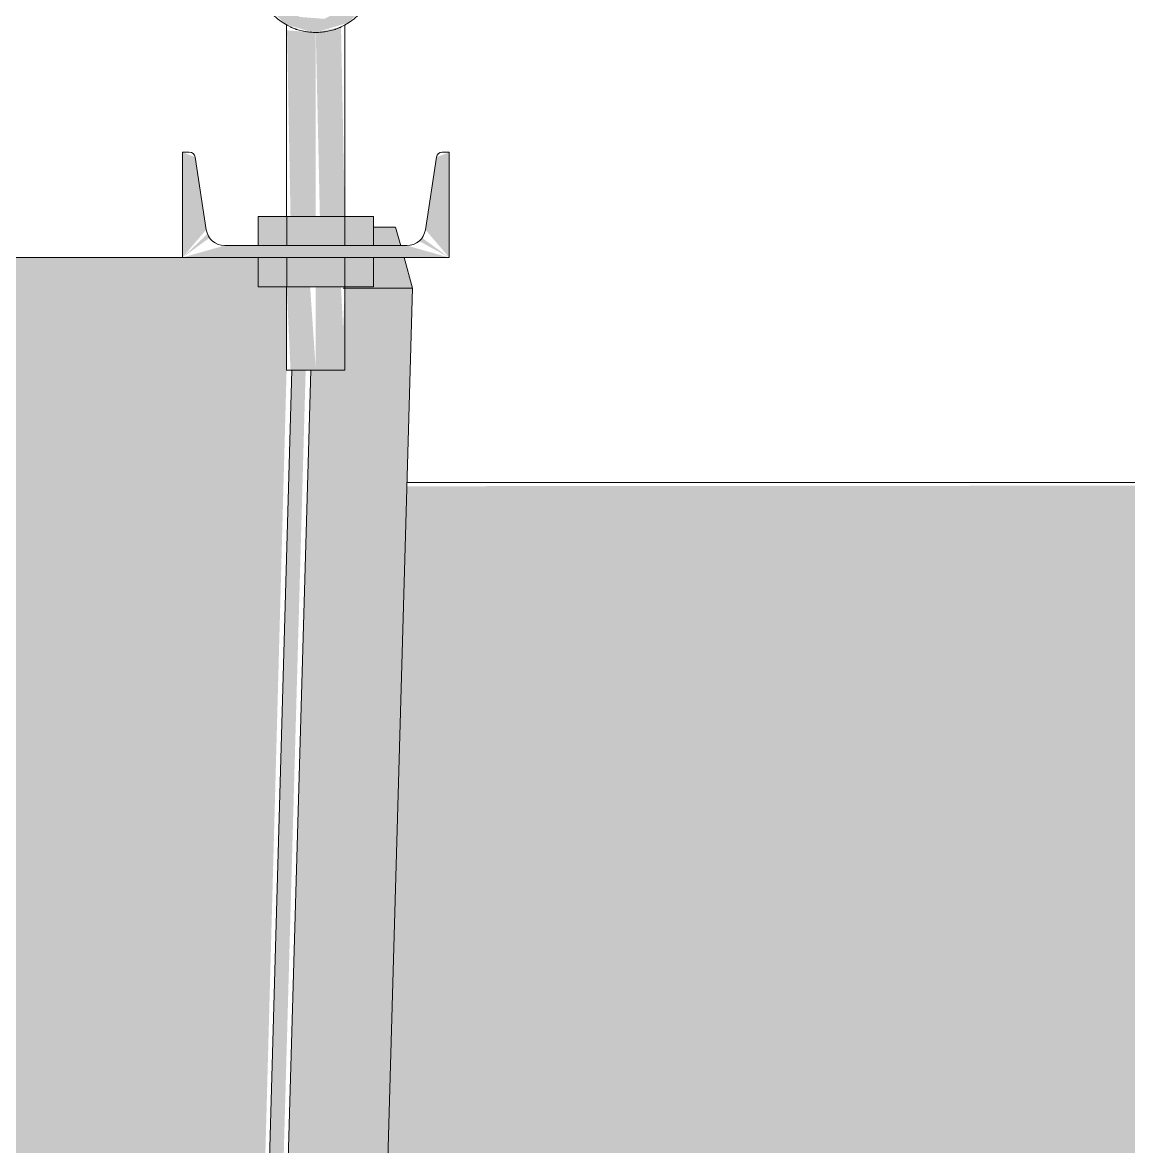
# Model space of a CAD drawing. Header units: inches. Extents: x -54880 to -186, y -132 to 853.
# Drawn here: x -24761.16 to -24744.58, y 268.05 to 284.9 of the extents above; entities that cross this region are included whole.
import ezdxf

# ---------------------------------------------------------------- set-up
doc = ezdxf.new("R2010")
doc.units = ezdxf.units.IN
doc.header["$MEASUREMENT"] = 0
doc.layers.add('M-HVAC-DUCT', color=70, linetype='Continuous', lineweight=9)
doc.layers.add('Q-SPCQ', color=91, linetype='Continuous', lineweight=9)

# ---------------------------------------------------------------- blocks, each defined once
blk = doc.blocks.new('Basketball_Backstop-Performance_Sports_Systems-3103-Ceiling_Hung - 27_-0_ to 27_-11 7_8_-V55-Section 13')
at = {"layer": 'Q-SPCQ'}
for points in [[(-24756.765, 284.75), (-24756.278, 284.898), (-24755.98, 285.203), (-24755.863, 285.687), (-24755.98, 286.109), (-24756.015, 286.089), (-24756.052, 285.465), (-24756.253, 285.144), (-24756.639, 284.954), (-24757.007, 284.983), (-24757.316, 285.184), (-24757.492, 285.514), (-24757.624, 285.931), (-24757.666, 285.615), (-24757.55, 285.203), (-24757.218, 284.871), (-24756.838, 284.76)], [(-24757.198, 281.555), (-24757.198, 281.992), (-24757.631, 281.992), (-24757.631, 281.555)], [(-24756.332, 281.555), (-24756.332, 281.992), (-24757.198, 281.992), (-24757.198, 281.555), (-24756.975, 281.555)], [(-24755.899, 281.555), (-24755.899, 281.992), (-24756.332, 281.992), (-24756.332, 281.555)], [(-24757.198, 280.937), (-24757.198, 281.375), (-24757.631, 281.375), (-24757.631, 280.937)], [(-24756.332, 280.937), (-24756.332, 281.375), (-24757.198, 281.375), (-24757.198, 280.937), (-24756.975, 280.937)], [(-24755.899, 280.937), (-24755.899, 281.375), (-24756.332, 281.375), (-24756.332, 280.937)], [(-24758.98, 152.543), (-24755.313, 280.918), (-24756.329, 280.918), (-24756.387, 279.687), (-24756.842, 279.687), (-24760.474, 152.543)], [(-24760.474, 152.543), (-24756.917, 279.687), (-24757.123, 279.687), (-24760.499, 160.801), (-24760.499, 152.633)]]:
    blk.add_hatch(color=256, dxfattribs=at).paths.add_polyline_path(points, flags=0)
h = blk.add_hatch(color=256, dxfattribs=at)
h.paths.add_polyline_path([(-24756.765, 279.687), (-24756.328, 279.687), (-24756.387, 280.937), (-24756.765, 280.937)], flags=0)
h.paths.add_polyline_path([(-24756.387, 281.992), (-24756.331, 281.992), (-24756.387, 284.833), (-24756.765, 284.75), (-24756.704, 281.992), (-24756.425, 281.992)], flags=0)
h = blk.add_hatch(color=256, dxfattribs=at)
h.paths.add_polyline_path([(-24756.765, 279.687), (-24756.85, 280.937), (-24757.201, 280.937), (-24757.144, 279.687), (-24756.878, 279.687)], flags=0)
h.paths.add_polyline_path([(-24756.765, 281.992), (-24756.765, 284.75), (-24757.196, 284.781), (-24757.144, 281.992), (-24756.827, 281.992)], flags=0)
h = blk.add_hatch(color=256, dxfattribs=at)
h.paths.add_polyline_path([(-24754.765, 281.375), (-24754.765, 282.955), (-24754.957, 282.879), (-24755.122, 281.793)], flags=0)
h.paths.add_polyline_path([(-24754.765, 281.375), (-24755.172, 281.671), (-24755.217, 281.623)], flags=0)
h.paths.add_polyline_path([(-24758.765, 281.375), (-24758.408, 281.793), (-24758.574, 282.879), (-24758.765, 282.955), (-24758.765, 282.709)], flags=0)
h.paths.add_polyline_path([(-24758.765, 281.375), (-24758.359, 281.671), (-24758.391, 281.729)], flags=0)
h.paths.add_polyline_path([(-24754.765, 281.375), (-24755.399, 281.555), (-24758.131, 281.555), (-24758.765, 281.375), (-24756.975, 281.375)], flags=0)
h = blk.add_hatch(color=256, dxfattribs=at)
h.paths.add_polyline_path([(-24755.399, 280.918), (-24755.313, 280.918), (-24755.441, 281.375), (-24755.899, 281.375), (-24755.899, 280.937), (-24755.899, 280.918)], flags=0)
h.paths.add_polyline_path([(-24755.491, 281.555), (-24755.568, 281.832), (-24755.899, 281.832), (-24755.899, 281.555)], flags=0)
h = blk.add_hatch(color=256, dxfattribs=at)
h.paths.add_polyline_path([(-24759.765, 116), (-24759.785, 119.75), (-24763.078, 119.75), (-24763.078, 119.312), (-24762.39, 119.312), (-24762.39, 119.125), (-24763.078, 119.125), (-24763.078, 116), (-24760.623, 116)], flags=0)
h.paths.add_polyline_path([(-24759.765, 120.25), (-24759.831, 128.782), (-24763.078, 128.75), (-24763.078, 120.875), (-24762.39, 120.875), (-24762.39, 120.687), (-24763.078, 120.687), (-24763.078, 120.25), (-24759.787, 120.25)], flags=0)
h.paths.add_polyline_path([(-24759.765, 129.217), (-24759.765, 135.437), (-24763.078, 135.437), (-24763.078, 135), (-24762.39, 135), (-24762.39, 134.812), (-24763.078, 134.812), (-24763.078, 129.205), (-24762.108, 129.231), (-24760.86, 129.242), (-24759.834, 129.218)], flags=0)
h.paths.add_polyline_path([(-24760.255, 129), (-24759.765, 129.125), (-24759.834, 129.186), (-24760.109, 129.065)], flags=0)
h.paths.add_polyline_path([(-24759.765, 128.823), (-24759.832, 128.944), (-24760.076, 128.935), (-24759.832, 128.847)], flags=0)
h.paths.add_polyline_path([(-24762.108, 135.937), (-24759.765, 135.937), (-24759.765, 152.543), (-24760.474, 152.543), (-24760.499, 152.633), (-24760.499, 161.75), (-24763.078, 161.75), (-24762.996, 161.312), (-24762.39, 161.312), (-24762.39, 161.125), (-24763.078, 161.125), (-24763.078, 136.562), (-24762.39, 136.562), (-24762.39, 136.375), (-24763.078, 136.375), (-24763.078, 135.937), (-24762.171, 135.937)], flags=0)
h.paths.add_polyline_path([(-24762.255, 162.25), (-24760.477, 162.25), (-24759.765, 188.934), (-24759.765, 224.783), (-24763.078, 224.75), (-24762.997, 162.875), (-24762.39, 162.875), (-24762.39, 162.687), (-24763.078, 162.687), (-24762.996, 162.25), (-24762.39, 162.25)], flags=0)
h.paths.add_polyline_path([(-24759.765, 225.217), (-24759.765, 281.375), (-24763.078, 281.375), (-24763.039, 225.203), (-24762.108, 225.231), (-24760.86, 225.242), (-24760.255, 225.228)], flags=0)
h.paths.add_polyline_path([(-24760.255, 225), (-24759.765, 225.125), (-24759.765, 225.217), (-24760.109, 225.065)], flags=0)
h.paths.add_polyline_path([(-24759.765, 224.823), (-24759.765, 224.935), (-24759.909, 224.875)], flags=0)
h = blk.add_hatch(color=256, dxfattribs=at)
h.paths.add_polyline_path([(-24759.765, 116), (-24756.453, 116), (-24756.455, 119.788), (-24757.857, 119.752), (-24759.765, 119.75), (-24759.765, 118.602)], flags=0)
h.paths.add_polyline_path([(-24759.765, 120.217), (-24756.91, 120.195), (-24756.453, 120.208), (-24756.461, 128.125), (-24757.14, 128.125), (-24757.14, 128.312), (-24756.453, 128.312), (-24756.461, 128.75), (-24759.765, 128.75), (-24759.765, 120.241)], flags=0)
h.paths.add_polyline_path([(-24759.275, 120), (-24759.765, 120.125), (-24759.744, 120.062)], flags=0)
h.paths.add_polyline_path([(-24759.765, 119.823), (-24759.275, 120), (-24759.765, 119.875)], flags=0)
h.paths.add_polyline_path([(-24758.109, 129.25), (-24756.453, 129.25), (-24756.462, 129.687), (-24757.14, 129.687), (-24757.14, 129.875), (-24756.453, 129.875), (-24756.466, 135.474), (-24757.857, 135.44), (-24759.765, 135.437), (-24759.697, 129.25), (-24758.173, 129.25)], flags=0)
h.paths.add_polyline_path([(-24759.765, 135.904), (-24756.96, 135.886), (-24756.453, 135.895), (-24756.484, 161.785), (-24757.857, 161.752), (-24758.716, 161.77), (-24758.98, 152.543), (-24759.765, 152.543), (-24759.765, 135.929)], flags=0)
h.paths.add_polyline_path([(-24759.275, 135.687), (-24759.765, 135.812), (-24759.765, 135.752), (-24759.663, 135.739)], flags=0)
h.paths.add_polyline_path([(-24759.765, 135.511), (-24759.663, 135.636), (-24759.765, 135.562)], flags=0)
h.paths.add_polyline_path([(-24756.809, 162.187), (-24756.453, 162.208), (-24756.527, 224.125), (-24756.935, 224.125), (-24758.67, 162.242), (-24756.842, 162.19)], flags=0)
h.paths.add_polyline_path([(-24759.765, 187.186), (-24758.692, 224.75), (-24759.765, 224.75), (-24759.765, 188.934)], flags=0)
h.paths.add_polyline_path([(-24756.566, 224.312), (-24756.453, 224.312), (-24756.527, 224.75), (-24756.917, 224.75), (-24756.897, 224.312), (-24756.782, 224.312)], flags=0)
h.paths.add_polyline_path([(-24756.453, 225.25), (-24756.528, 225.687), (-24756.891, 225.687), (-24756.897, 225.25), (-24756.527, 225.25)], flags=0)
h.paths.add_polyline_path([(-24758.908, 225.25), (-24758.678, 225.25), (-24757.203, 279.687), (-24757.203, 280.937), (-24757.631, 280.937), (-24757.631, 281.375), (-24759.765, 281.375), (-24759.765, 225.25), (-24759.199, 225.25)], flags=0)
h.paths.add_polyline_path([(-24756.885, 225.875), (-24756.453, 225.875), (-24756.536, 238.104), (-24756.869, 226.444)], flags=0)
for p, q in [((-24757.203, 284.862), (-24757.203, 281.992)), ((-24757.203, 284.862), (-24757.203, 281.992)), ((-24756.328, 281.992), (-24756.328, 284.862)), ((-24756.328, 281.992), (-24756.328, 284.862)), ((-24758.663, 282.955), (-24758.765, 282.955)), ((-24758.765, 282.955), (-24758.765, 281.375)), ((-24758.408, 281.793), (-24758.574, 282.879)), ((-24754.957, 282.879), (-24755.122, 281.793)), ((-24754.765, 282.955), (-24754.868, 282.955)), ((-24754.765, 281.375), (-24754.765, 282.955)), ((-24757.631, 281.992), (-24757.198, 281.992)), ((-24757.631, 281.992), (-24757.631, 281.555)), ((-24757.198, 281.992), (-24756.332, 281.992)), ((-24757.198, 281.555), (-24757.198, 281.992)), ((-24756.332, 281.992), (-24755.899, 281.992)), ((-24756.332, 281.555), (-24756.332, 281.992)), ((-24755.899, 281.555), (-24755.899, 281.992)), ((-24755.568, 281.832), (-24755.899, 281.832)), ((-24755.49, 281.55), (-24755.568, 281.832)), ((-24755.399, 281.555), (-24758.131, 281.555)), ((-24763.078, 281.375), (-24759.765, 281.375)), ((-24759.765, 281.375), (-24758.759, 281.375)), ((-24758.765, 281.375), (-24754.765, 281.375)), ((-24757.631, 281.375), (-24757.631, 280.937)), ((-24757.198, 280.937), (-24757.198, 281.375)), ((-24756.332, 280.937), (-24756.332, 281.375)), ((-24755.899, 280.937), (-24755.899, 281.375)), ((-24755.313, 280.918), (-24755.441, 281.375)), ((-24758.98, 152.543), (-24755.313, 280.918)), ((-24757.198, 280.937), (-24757.631, 280.937)), ((-24757.203, 280.937), (-24757.203, 279.687)), ((-24756.332, 280.937), (-24757.198, 280.937)), ((-24756.353, 280.918), (-24755.313, 280.918)), ((-24755.899, 280.937), (-24756.332, 280.937)), ((-24756.328, 279.687), (-24756.328, 280.937)), ((-24760.475, 162.328), (-24757.123, 279.687)), ((-24760.474, 152.543), (-24756.842, 279.687)), ((-24756.765, 279.687), (-24757.203, 279.687)), ((-24756.328, 279.687), (-24756.765, 279.687))]:
    blk.add_line(p, q, dxfattribs=at)
for centre, radius, start, end in [((-24756.765, 285.656), 0.906, 180, 0), ((-24758.663, 282.865), 0.09, 8.6582, 90), ((-24754.868, 282.865), 0.09, 90, 171.3418), ((-24758.131, 281.835), 0.28, 188.6582, 270), ((-24755.399, 281.835), 0.28, 270, 351.3418)]:
    blk.add_arc(centre, radius, start, end, dxfattribs=at)
for points, knots in [([(-24757.047, 284.795), (-24757.052, 284.796), (-24757.061, 284.799), (-24757.079, 284.806), (-24757.101, 284.814), (-24757.12, 284.822), (-24757.134, 284.829), (-24757.14, 284.831), (-24757.143, 284.833)], [0.2222222, 0.2222222, 0.2222222, 0.2222222, 0.2361111, 0.25, 0.2777778, 0.3055556, 0.3194444, 0.3333333, 0.3333333, 0.3333333, 0.3333333]), ([(-24756.387, 284.833), (-24756.39, 284.831), (-24756.397, 284.829), (-24756.411, 284.822), (-24756.43, 284.814), (-24756.451, 284.806), (-24756.469, 284.799), (-24756.479, 284.796), (-24756.483, 284.795)], [0.6666667, 0.6666667, 0.6666667, 0.6666667, 0.6805556, 0.6944444, 0.7222222, 0.75, 0.7638889, 0.7777778, 0.7777778, 0.7777778, 0.7777778]), ([(-24756.765, 284.75), (-24756.791, 284.75), (-24756.83, 284.752), (-24756.88, 284.758), (-24756.905, 284.761), (-24756.917, 284.763)], [0, 0, 0, 0, 0.0555556, 0.0833333, 0.1111111, 0.1111111, 0.1111111, 0.1111111]), ([(-24756.614, 284.763), (-24756.626, 284.761), (-24756.65, 284.758), (-24756.7, 284.752), (-24756.739, 284.75), (-24756.765, 284.75)], [0.8888889, 0.8888889, 0.8888889, 0.8888889, 0.9166667, 0.9444444, 1, 1, 1, 1])]:
    blk.add_open_spline(points, degree=3, knots=knots, dxfattribs=at)

msp = doc.modelspace()

# ---------------------------------------------------------------- hatches: boundary and pattern name
at = {"layer": 'M-HVAC-DUCT'}
h = msp.add_hatch(color=256, dxfattribs=at)
h.paths.add_polyline_path([(-25804.35718, 264), (-25799.97942, 264), (-25804.35718, 270.01844), (-25804.35718, 266.43107)], flags=0)
h.paths.add_polyline_path([(-25672.79543, 264), (-25661.21675, 264), (-25665.68151, 278), (-25670.69491, 278), (-25689.22025, 264)], flags=0)
h.paths.add_polyline_path([(-25657.94548, 264), (-25625.48642, 264), (-25625.48642, 278), (-25662.41025, 278), (-25658.6402, 266.1784)], flags=0)
h.paths.add_polyline_path([(-25689.6349, 264), (-25671.10956, 278), (-25804.35718, 278), (-25804.35718, 270.54969), (-25799.59299, 264), (-25690.07506, 264)], flags=0)
h.paths.add_polyline_path([(-24402.35718, 264), (-24402.35718, 278), (-24675.58089, 277.95855), (-24682.85229, 264), (-24428.66243, 264)], flags=0)
h.paths.add_polyline_path([(-25618.86142, 264), (-25586.39731, 264.01585), (-25581.9376, 278), (-25618.86142, 278), (-25618.86142, 266.10942)], flags=0)
h.paths.add_polyline_path([(-25577.73587, 264), (-24995.64935, 264), (-25000.11412, 278), (-25578.66633, 278), (-25583.1311, 264), (-25580.5816, 264)], flags=0)
h.paths.add_polyline_path([(-24992.37809, 264), (-24959.91903, 264), (-24959.91903, 278), (-24996.84286, 278), (-24992.70455, 265.02367)], flags=0)
h.paths.add_polyline_path([(-24953.29403, 264), (-24920.83497, 264), (-24916.3702, 278), (-24953.29403, 277.91642), (-24953.29403, 264.95533)], flags=0)
h.paths.add_polyline_path([(-24917.56371, 264), (-24889.5602, 264), (-24908.08554, 278), (-24913.12365, 277.92251), (-24917.27896, 264.89288)], flags=0)
h.paths.add_polyline_path([(-24684.96644, 264), (-24677.67345, 278), (-24755.39819, 277.94644), (-24755.79649, 264), (-24705.13643, 264)], flags=0)
h.paths.add_polyline_path([(-24889.14555, 264), (-24779.18746, 264), (-24769.48372, 277.34047), (-24769.79785, 277.68934), (-24770.07634, 278), (-24907.56947, 277.92336), (-24890.26505, 264.84603)], flags=0)
h.paths.add_polyline_path([(-24778.80103, 264), (-24763.07773, 264), (-24763.07773, 278), (-24766.59578, 277.92271), (-24766.77002, 277.62314), (-24767.32773, 277.1262), (-24768.11347, 276.89498), (-24768.59114, 276.91791), (-24769.01523, 277.04701), (-24769.25315, 277.1262), (-24778.32682, 264.65193)], flags=0)

# ---------------------------------------------------------------- linework, layer by layer
msp.add_line((-24677.67345, 278), (-24755.39666, 278), dxfattribs=at)

# ---------------------------------------------------------------- block references
at = {"layer": 'Q-SPCQ'}
msp.add_blockref('Basketball_Backstop-Performance_Sports_Systems-3103-Ceiling_Hung - 27_-0_ to 27_-11 7_8_-V55-Section 13', (0, 0), dxfattribs=at)

doc.saveas('drawing.dxf')
